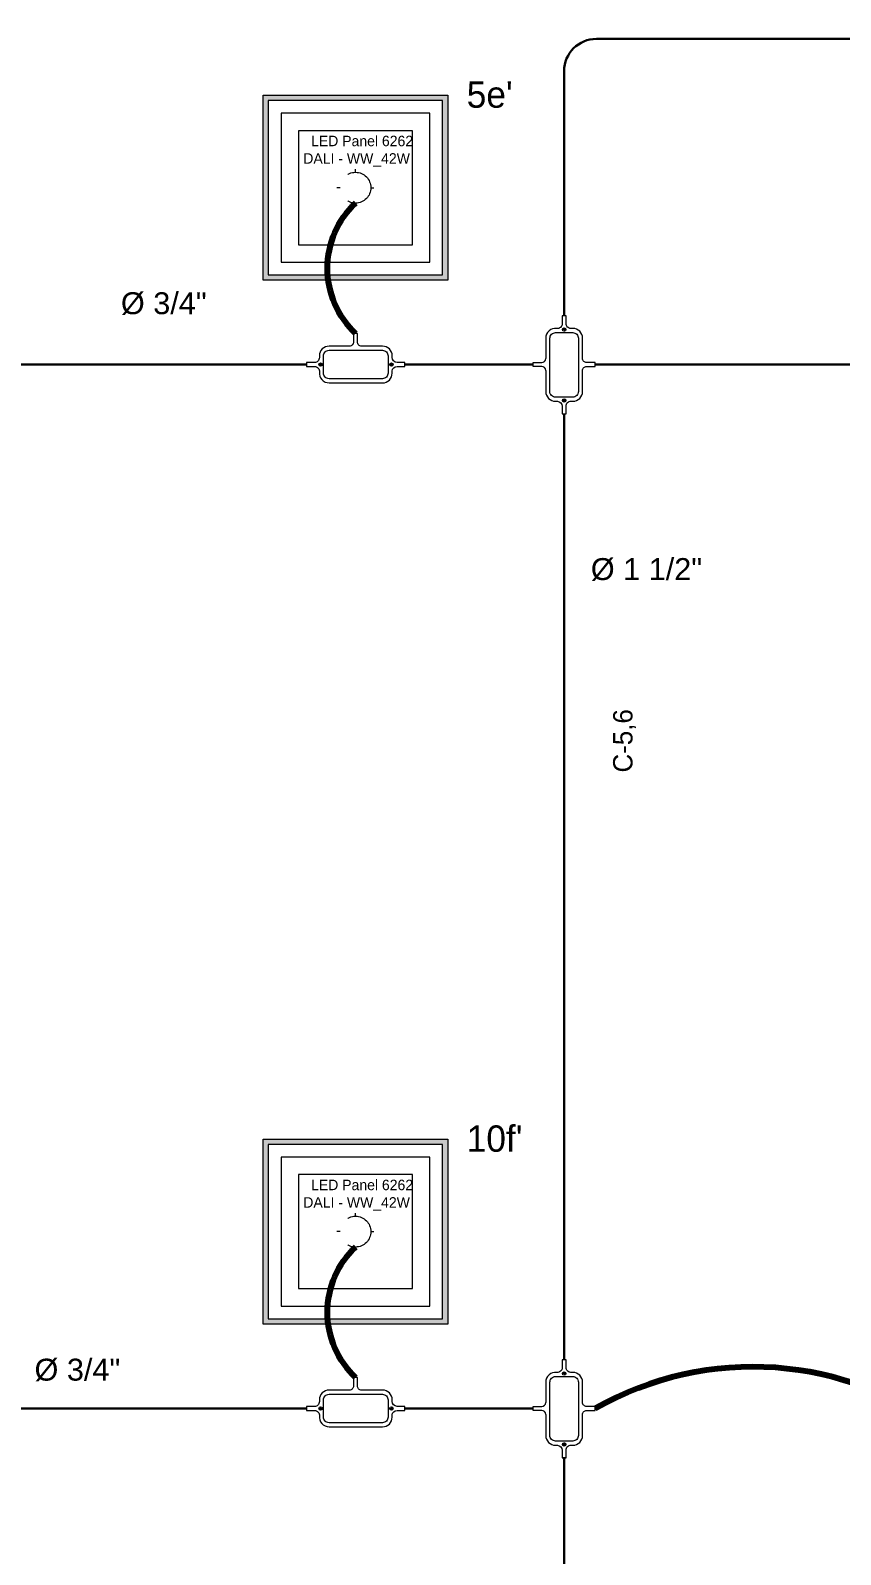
# Model space of a CAD drawing. Header units: inches. Extents: x -38 to 5698, y -33 to 92.
# Drawn here: x 41.229 to 43.737, y 11.3 to 16.02 of the extents above; entities that cross this region are included whole.
import ezdxf
from ezdxf.lldxf.tags import DXFTag

# ---------------------------------------------------------------- set-up
doc = ezdxf.new("R2010")
doc.units = ezdxf.units.IN
doc.header["$MEASUREMENT"] = 0
for name, pattern in [('CONTINUA', [0]), ('DASHED', [0.75, 0.5, -0.25]), ('HIDDEN2', [0.1875, 0.125, -0.0625])]:
    doc.linetypes.add(name, pattern=pattern)
for name, color, linetype, lineweight in [('00 IE CKTO ILUMINACION', 3, 'Continuous', 50), ('00_IE_Luminarias', 6, 'Continuous', 30), ('ALUMBRADO_CONDUIT', 30, 'CONDUIT1', 30), ('Bancas', 1, 'Continuous', 13), ('CABLEADO EXT.', 3, 'PVCSUBT', 30), ('Luminaria', 9, 'Continuous', 9), ('Luminarias', 5, 'Continuous', 20), ('Simb_Alumbrado', 140, 'CONTINUA', 30)]:
    doc.layers.add(name, color=color, linetype=linetype, lineweight=lineweight)
doc.layers.add('08 _ STR _ EXT _ 10 Vereda Exterior', color=7, linetype='Continuous')
doc.layers.add('1TEXT', color=8, linetype='Continuous')
doc.styles.add('Arial', font='arial.ttf')
doc.styles.add('{18b73a54-fa43-428c-adcb-c1c7bbdf2c84}', font='Simplex.shx')
tags = doc.linetypes.add('CONDUIT1', pattern='A,1,-0.19772,["con",{18b73a54-fa43-428c-adcb-c1c7bbdf2c84},S=0.2,R=0,X=0,Y=-0.065594],-0.593642', length=1.791362).pattern_tags.tags
tags[6] = DXFTag(74, 10)
tags = doc.linetypes.add('PVCSUBT', pattern='A,0.6,-0.3,0.6,-0.075691,["PVC",Standard,S=0.2,R=0,X=0,Y=-0.093724],-0.621005', length=2.196696).pattern_tags.tags
tags[10] = DXFTag(74, 10)

# ---------------------------------------------------------------- blocks, each defined once
blk = doc.blocks.new('*U268')
at = {"layer": 'Luminarias', "linetype": 'DASHED', "lineweight": 0, "ltscale": 0.05}
blk.add_lwpolyline([(0, -0.005), (0, 0.005)], dxfattribs=at)
blk = doc.blocks.new('*U269')
at = {"color": 0, "linetype": 'ByBlock', "lineweight": -2, "transparency": 16777216}
blk.add_blockref('*U268', (0, 0.055), dxfattribs=at)
for p, rotation in [((-0.055, 0), 90), ((0.055, 0), 270), ((0, -0.055), 180)]:
    blk.add_blockref('*U268', p, dxfattribs=dict(at, rotation=rotation))
blk = doc.blocks.new('PANEL CUADRAD 60X60 AD')
at = {"layer": 'Luminarias'}
h = blk.add_hatch(dxfattribs=at)
h.set_pattern_fill('DOTS', color=6, scale=0.0015)
h.set_pattern_definition([(0, (-2127.458864, -786.8599919), (0.001190625, 0.00238125), [0, -0.00238125])])
h.paths.add_polyline_path([(-0.3, 0.3), (-0.3, -0.3), (0.3, -0.3), (0.3, 0.3)])
h.paths.add_polyline_path([(0.283, 0.283), (0.283, -0.283), (-0.283, -0.283), (-0.283, 0.283)], flags=16)
h.paths.add_polyline_path([(0.2415, 0.2415), (0.2415, -0.2415), (-0.2415, -0.2415), (-0.2415, 0.2415)], flags=0)
h.paths.add_polyline_path([(0.1851, 0.1851), (0.1851, -0.1851), (-0.1851, -0.1851), (-0.1851, 0.1851)], flags=0)
h.paths.add_polyline_path([(0.05, 0, -1), (-0.05, 0, -1)], flags=0)
h.paths.add_polyline_path([(-0.1815, 0.0591), (0.2115, 0.0591), (0.2115, 0.1859), (-0.1815, 0.1859)], flags=8)
at = {"layer": 'Luminarias', "color": 6, "lineweight": 0}
for points in [[(-0.3, 0.3), (0.3, 0.3), (0.3, -0.3), (-0.3, -0.3)], [(-0.283, -0.283), (0.283, -0.283), (0.283, 0.283), (-0.283, 0.283)], [(-0.2415, -0.2415), (0.2415, -0.2415), (0.2415, 0.2415), (-0.2415, 0.2415)], [(-0.1851, -0.1851), (0.1851, -0.1851), (0.1851, 0.1851), (-0.1851, 0.1851)]]:
    blk.add_lwpolyline(points, close=True, dxfattribs=at)
at = {"layer": 'Luminarias', "color": 6}
blk.add_lwpolyline([(-0.3, 0.3), (0.3, 0.3), (0.3, -0.3), (-0.3, -0.3)], close=True, dxfattribs=at)
at = {"layer": 'Luminarias', "color": 6, "linetype": 'DASHED', "lineweight": 0, "ltscale": 0.01}
blk.add_circle((0, 0), 0.05, dxfattribs=at)
at = {"color": 6}
blk.add_blockref('*U269', (0, 0), dxfattribs=at)
at = {"layer": 'Luminarias', "color": 6, "insert": (-0.1693, 0.1686), "char_height": 0.034, "width": 0.456812, "attachment_point": 1}
blk.add_mtext('  LED Panel 6262 DALI - WW_42W {\\Ftxt|c0;\\C4;\\P} ', dxfattribs=at)
blk = doc.blocks.new('oval t')
at = {"layer": 'Simb_Alumbrado', "lineweight": 13}
blk.add_lwpolyline([(0.0141, 0.0102, -0.414214), (0.0041, 0.0202), (0.0041, 0.0416), (-0.0056, 0.0416), (-0.0056, 0.0202, -0.414214), (-0.0156, 0.0102), (-0.0659, 0.0102, 0.414214), (-0.0899, -0.0138), (-0.0899, -0.0183, -0.414214), (-0.1019, -0.0303), (-0.1213, -0.0303), (-0.1213, -0.04), (-0.1016, -0.04, -0.451917), (-0.0897, -0.0535, 0.451917), (-0.0659, -0.0805), (0.0659, -0.0805, 0.414214), (0.0899, -0.0566), (0.0899, -0.0512, -0.398753), (0.1019, -0.0401), (0.1213, -0.0401), (0.1213, -0.0304), (0.1019, -0.0304, -0.368669), (0.0899, -0.0176), (0.0899, -0.0138, 0.414214), (0.0659, 0.0102), (0.0141, 0.0102)], format="xyb", dxfattribs=at)
blk.add_lwpolyline([(-0.0659, 0), (0.0659, 0, -0.414214), (0.0797, -0.0138), (0.0797, -0.0566, -0.414214), (0.0659, -0.0703), (-0.0659, -0.0703, -0.414214), (-0.0797, -0.0566), (-0.0797, -0.0138, -0.414214)], format="xyb", close=True, dxfattribs=at)
for points in [[(-0.0911, -0.0352), (-0.0828, -0.0352)], [(-0.0869, -0.031), (-0.0869, -0.0394)], [(0.0837, -0.0352), (0.0921, -0.0352)], [(0.0879, -0.031), (0.0879, -0.0394)]]:
    blk.add_lwpolyline(points, dxfattribs=at)
for centre in [(-0.0869, -0.0352), (0.0879, -0.0352)]:
    blk.add_circle(centre, 0.00419, dxfattribs=at)
blk = doc.blocks.new('CAJA CONDULET TIPO X')
at = {"layer": 'Simb_Alumbrado', "lineweight": 13}
for p, q in [((78.5283, -4.1616), (78.5283, -4.1519)), ((78.5283, -4.1519), (78.5497, -4.1519)), ((78.5497, -4.1616), (78.5283, -4.1616))]:
    blk.add_line(p, q, dxfattribs=at)
for points in [[(78.6505, -4.1716, -0.414214), (78.6605, -4.1616), (78.6819, -4.1616), (78.6819, -4.1519), (78.6605, -4.1519, -0.414214), (78.6505, -4.1419), (78.6505, -4.0916, 0.414214), (78.6265, -4.0677), (78.6219, -4.0677, -0.414214), (78.6099, -4.0557), (78.6099, -4.0363), (78.6002, -4.0363), (78.6002, -4.056, -0.451917), (78.5867, -4.0678, 0.451917), (78.5597, -4.0916), (78.5597, -4.1419)], [(78.5597, -4.1716), (78.5597, -4.2235, 0.414214), (78.5837, -4.2475), (78.589, -4.2475, -0.334232), (78.6002, -4.2595), (78.6002, -4.2789), (78.6099, -4.2789), (78.6099, -4.2595, -0.455912), (78.6227, -4.2475), (78.6265, -4.2475, 0.414214), (78.6505, -4.2235), (78.6505, -4.1716)]]:
    blk.add_lwpolyline(points, format="xyb", dxfattribs=at)
blk.add_lwpolyline([(78.6403, -4.0916), (78.6403, -4.2235, -0.414214), (78.6265, -4.2373), (78.5837, -4.2373, -0.414214), (78.5699, -4.2235), (78.5699, -4.0916, -0.414214), (78.5837, -4.0779), (78.6265, -4.0779, -0.414214)], format="xyb", close=True, dxfattribs=at)
for points in [[(78.6093, -4.0706), (78.6009, -4.0706)], [(78.6051, -4.0664), (78.6051, -4.0748)], [(78.6093, -4.2454), (78.6009, -4.2454)], [(78.6051, -4.2412), (78.6051, -4.2496)]]:
    blk.add_lwpolyline(points, dxfattribs=at)
for centre in [(78.6051, -4.0706), (78.6051, -4.2454)]:
    blk.add_circle(centre, 0.00419, dxfattribs=at)
for centre, start, end in [((78.5497, -4.1419), 270, 0), ((78.5497, -4.1716), 0, 90)]:
    blk.add_arc(centre, 0.01, start, end, dxfattribs=at)

msp = doc.modelspace()

# ---------------------------------------------------------------- hatches: boundary and pattern name
at = {"layer": '08 _ STR _ EXT _ 10 Vereda Exterior', "linetype": 'Continuous', "lineweight": 13}
h = msp.add_hatch(dxfattribs=at)
h.set_pattern_fill('RETÍCULA_100X100_0002', color=251, style=0, pattern_type=2)
h.set_pattern_definition([(360, (3.7574, 18.3027), (0, 2.53199), []), (90, (3.7574, 18.3027), (-3.6, 0), [])])
h.paths.add_polyline_path([(2.17, 3.6213), (4.2913, 1.5), (9.32, 1.5), (9.32, 6.5), (40.52, 6.5), (40.52, 1.5), (52.92, 1.5), (52.92, 19.0859), (51.57, 19.0859), (51.57, 7.2), (9.07, 7.2), (9.07, 7.85), (6.5201, 7.85, -0.414214), (6.2701, 8.1), (6.2701, 8.85, -0.414213), (6.5201, 9.1), (9.07, 9.1), (9.07, 12), (6.5201, 12, -0.414214), (6.2701, 12.25), (6.2701, 13, -0.414213), (6.5201, 13.25), (9.07, 13.25), (9.07, 16.15), (6.5201, 16.15, -0.414214), (6.2701, 16.4), (6.2701, 17.15, -0.414213), (6.5201, 17.4), (8.77, 17.4), (8.7706, 21.0499), (2.17, 21.0499)])

# ---------------------------------------------------------------- linework, layer by layer
at = {"layer": 'ALUMBRADO_CONDUIT', "color": 30, "lineweight": 30, "ltscale": 0.4, "true_color": 0xf26722}
for p, q in [((44.9744, 15.9942), (42.9813, 15.9942)), ((42.8813, 15.8942), (42.8813, 15.1367)), ((38.2184, 14.9856), (42.0842, 14.9856)), ((42.3884, 14.9856), (42.7851, 14.9856)), ((44.1083, 14.9856), (42.9776, 14.9856)), ((42.8813, 14.8325), (42.8813, 11.9034)), ((38.2184, 11.7522), (42.0842, 11.7523)), ((42.3884, 11.7522), (42.7851, 11.7522)), ((42.8813, 11.6011), (42.8813, 8.6189))]:
    msp.add_line(p, q, dxfattribs=at)
msp.add_arc((42.9813, 15.8942), 0.1, 90, 180, dxfattribs=at)
at = {"layer": 'CABLEADO EXT.', "color": 3, "lineweight": 80}
for centre, radius, start, end in [((42.4245, 15.2838), 0.2767, 133.1507, 226.8493), ((42.4245, 12.0504), 0.2767, 133.1507, 226.8493), ((43.4657, 10.8928), 0.9884, 52.3155, 119.5947)]:
    msp.add_arc(centre, radius, start, end, dxfattribs=at)

# ---------------------------------------------------------------- block references
at = {"xscale": 1.253906979044094, "yscale": 1.253906979044094, "zscale": 1.253906979044094}
for p in [(-55.6821, 20.1978), (-55.6821, 16.9645)]:
    msp.add_blockref('CAJA CONDULET TIPO X', p, dxfattribs=at)
at = {"layer": 'ALUMBRADO_CONDUIT', "color": 30, "lineweight": 30, "ltscale": 0.4, "true_color": 0xf26722, "xscale": 0.9538673662839494, "yscale": 0.9538673662839494, "zscale": 0.9538673662839494}
msp.add_blockref('PANEL CUADRAD 60X60 AD', (42.2353, 15.5333), dxfattribs=at)
at = {"layer": 'Bancas', "color": 252, "true_color": 0x939598, "xscale": 1.253906979044094, "yscale": 1.253906979044094, "zscale": 1.253906979044094}
for p in [(42.2363, 15.0297), (42.2363, 11.7964)]:
    msp.add_blockref('oval t', p, dxfattribs=at)
at = {"layer": 'Luminaria', "xscale": 0.9538673662839494, "yscale": 0.9538673662839494, "zscale": 0.9538673662839494}
msp.add_blockref('PANEL CUADRAD 60X60 AD', (42.2353, 12.3), dxfattribs=at)

# ---------------------------------------------------------------- texts
at = {"layer": '00 IE CKTO ILUMINACION', "color": 3, "linetype": 'CONTINUA', "lineweight": 15}
msp.add_text('C-5,6', height=0.06, rotation=90, dxfattribs=at).set_placement((43.093, 13.722))
at = {"layer": '00_IE_Luminarias', "color": 6, "linetype": 'HIDDEN2'}
for s, p in [("5e'", (42.5797, 15.7809, -7756.3796)), ("10f'", (42.5797, 12.5473, -7756.3796))]:
    msp.add_text(s, height=0.08174, dxfattribs=at).set_placement(p)
at = {"layer": '1TEXT', "color": 50, "linetype": 'Continuous', "style": 'Arial'}
for s, p in [('%%C 3/4"', (41.5092, 15.1415)), ('%%C 1 1/2"', (42.964, 14.3181)), ('%%C 3/4"', (41.2418, 11.8386))]:
    msp.add_text(s, height=0.06788, rotation=0, dxfattribs=at).set_placement(p)

doc.saveas('drawing.dxf')
